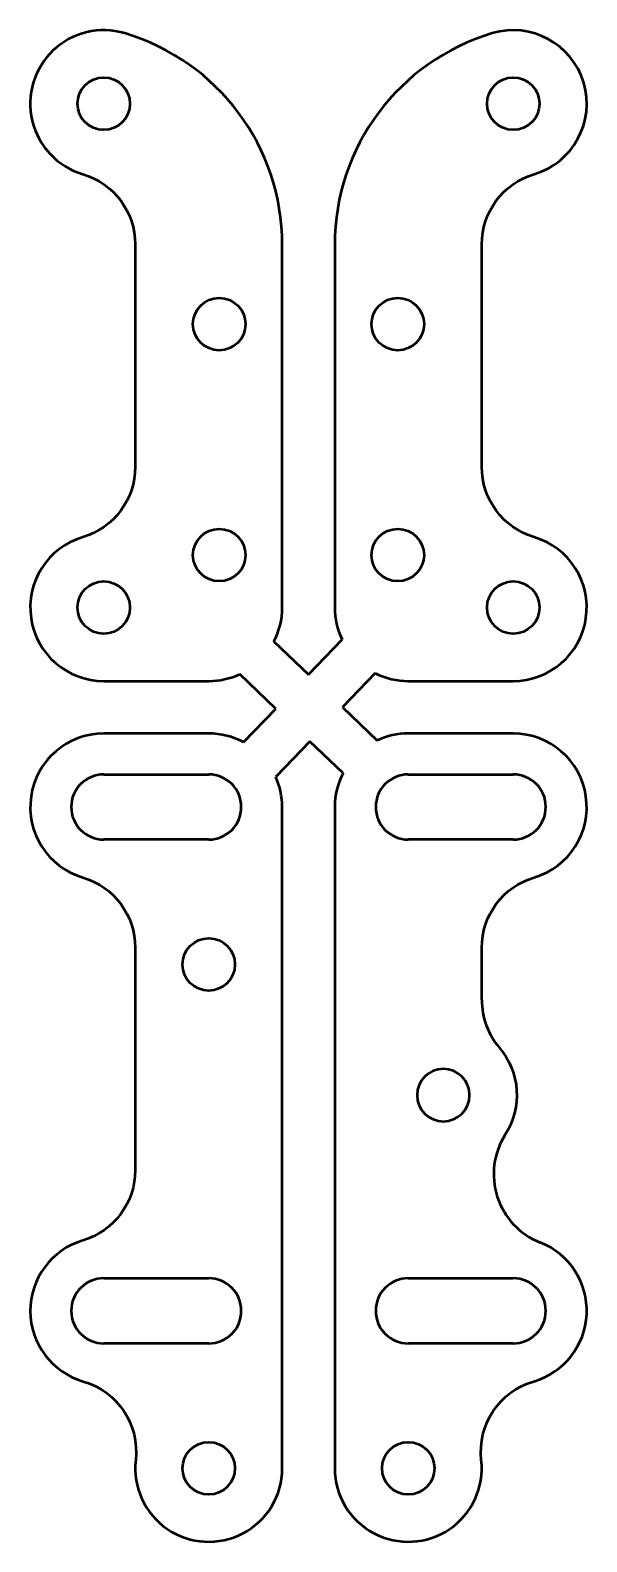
# Model space of a CAD drawing. Header units: millimetres. Extents: x 199 to 225.5, y 114.4 to 186.4.
import ezdxf

# ---------------------------------------------------------------- set-up
doc = ezdxf.new("R2010")
doc.units = ezdxf.units.MM
doc.header["$LTSCALE"] = 0.75
doc.layers.add('Visible', color=7, linetype='Continuous', lineweight=50)

msp = doc.modelspace()

# ---------------------------------------------------------------- linework, layer by layer
at = {"layer": 'Visible'}
for p, q in [((203.956008, 176.194104, 3.175), (203.956008, 165.610512, 3.175)), ((210.956008, 158.902308, 3.175), (210.956008, 176.194104, 3.175)), ((213.456008, 176.194104, 3.175), (213.456008, 158.902308, 3.175)), ((220.456008, 165.610512, 3.175), (220.456008, 176.194104, 3.175)), ((210.561035, 157.287127, 3.175), (212.206008, 155.709639, 3.175)), ((212.206008, 155.709639, 3.175), (213.80556, 157.377619, 3.175)), ((210.648678, 154.085686, 3.175), (208.934235, 155.729794, 3.175)), ((215.385536, 155.774431, 3.175), (213.829961, 154.152308, 3.175)), ((202.456008, 155.402308, 3.175), (207.456008, 155.402308, 3.175)), ((216.956008, 155.402308, 3.175), (221.956008, 155.402308, 3.175)), ((209.113577, 152.484915, 3.175), (210.648678, 154.085686, 3.175)), ((213.829961, 154.152308, 3.175), (215.475863, 152.573928, 3.175)), ((207.456008, 152.902308, 3.175), (202.456008, 152.902308, 3.175)), ((221.956008, 152.902308, 3.175), (216.956008, 152.902308, 3.175)), ((212.27263, 152.528356, 3.175), (210.649153, 150.835426, 3.175)), ((213.850033, 151.015665, 3.175), (212.27263, 152.528356, 3.175)), ((202.456008, 150.952308, 3.175), (207.456008, 150.952308, 3.175)), ((216.956008, 150.952308, 3.175), (221.956008, 150.952308, 3.175)), ((210.956008, 117.902308, 3.175), (210.956008, 149.402308, 3.175)), ((213.456008, 149.402308, 3.175), (213.456008, 117.902308, 3.175)), ((207.456008, 147.852308, 3.175), (202.456008, 147.852308, 3.175)), ((221.956008, 147.852308, 3.175), (216.956008, 147.852308, 3.175)), ((203.956008, 142.694104, 3.175), (203.956008, 132.110512, 3.175)), ((220.456008, 140.213326, 3.175), (220.456008, 142.694104, 3.175)), ((202.456008, 126.952308, 3.175), (207.456008, 126.952308, 3.175)), ((216.956008, 126.952308, 3.175), (221.956008, 126.952308, 3.175)), ((207.456008, 123.852308, 3.175), (202.456008, 123.852308, 3.175)), ((221.956008, 123.852308, 3.175), (216.956008, 123.852308, 3.175))]:
    msp.add_line(p, q, dxfattribs=at)
for centre in [(202.456008, 182.902308, 3.175), (221.956008, 182.902308, 3.175), (207.956008, 172.402308, 3.175), (216.456008, 172.402308, 3.175), (207.956008, 161.402308, 3.175), (216.456008, 161.402308, 3.175), (202.456008, 158.902308, 3.175), (221.956008, 158.902308, 3.175), (207.456008, 141.902308, 3.175), (207.456008, 117.902308, 3.175), (216.956008, 117.902308, 3.175)]:
    msp.add_circle(centre, 1.25, dxfattribs=at)
at = {"layer": 'Visible', "extrusion": (-6.4e-15, 0, -1)}
msp.add_circle((-218.624541, 135.677308, -3.175), 1.25, dxfattribs=at)
at = {"layer": 'Visible'}
for centre, radius, start, end in [((202.456008, 182.902308, 3.175), 3.5, 73.398353, 253.39845), ((200.456008, 176.194104, 3.175), 10.5, 0, 73.398418), ((223.956008, 176.194104, 3.175), 10.5, 106.60155, 180), ((221.956008, 182.902308, 3.175), 3.5, 286.60155, 106.60155), ((202.456008, 158.902308, 3.175), 3.5, 106.60155, 270), ((221.956008, 158.902308, 3.175), 3.5, 270, 73.39845), ((207.456008, 158.902308, 3.175), 3.5, 332.517336, 0), ((216.956008, 158.902308, 3.175), 3.5, 180, 205.825102), ((207.456008, 158.902308, 3.175), 3.5, 270, 294.983079), ((216.956008, 158.902308, 3.175), 3.5, 243.33929, 270), ((202.456008, 149.402308, 3.175), 3.5, 90, 253.398448), ((207.456008, 149.402308, 3.175), 3.5, 61.732335, 90), ((216.956008, 149.402308, 3.175), 3.5, 90, 115.017716), ((221.956008, 149.402308, 3.175), 3.5, 286.60155, 90), ((202.456008, 149.402308, 3.175), 1.55, 90, 270), ((207.456008, 149.402308, 3.175), 1.55, 270, 90), ((207.456008, 149.402308, 3.175), 3.5, 0, 24.171064), ((216.956008, 149.402308, 3.175), 3.5, 152.550987, 180), ((216.956008, 149.402308, 3.175), 1.55, 90, 270), ((221.956008, 149.402308, 3.175), 1.55, 270, 90), ((223.956008, 140.213326, 3.175), 3.5, 180, 220.391171), ((224.526423, 131.913296, 3.175), 3.5, 147.471709, 248.45683), ((202.456008, 125.402308, 3.175), 3.5, 106.60155, 253.769458), ((221.956008, 125.402308, 3.175), 3.5, 286.230542, 68.45683), ((202.456008, 125.402308, 3.175), 1.55, 90, 270), ((207.456008, 125.402308, 3.175), 1.55, 270, 90), ((216.956008, 125.402308, 3.175), 1.55, 90, 270), ((221.956008, 125.402308, 3.175), 1.55, 270, 90), ((207.456008, 117.902308, 3.175), 3.5, 173.610677, 360), ((216.956008, 117.902308, 3.175), 3.5, 180, 6.389323)]:
    msp.add_arc(centre, radius, start, end, dxfattribs=at)
at = {"layer": 'Visible', "extrusion": (-3.4e-15, -2e-16, -1)}
msp.add_arc((-200.456008, 176.194104, -3.175), 3.5, 106.60155, 180, dxfattribs=at)
at = {"layer": 'Visible', "extrusion": (-3.5e-15, 0, -1)}
for centre, start, end in [((-223.956008, 176.194104, -3.175), 0, 73.39845), ((-200.456008, 165.610512, -3.175), 180, 253.39845), ((-223.956008, 142.694104, -3.175), 0, 73.39845)]:
    msp.add_arc(centre, 3.5, start, end, dxfattribs=at)
at = {"layer": 'Visible', "extrusion": (-3.4e-15, -1e-16, -1)}
msp.add_arc((-223.956008, 165.610512, -3.175), 3.5, 286.60155, 0, dxfattribs=at)
at = {"layer": 'Visible', "extrusion": (-2.4e-15, 2e-16, -1)}
for centre, start, end in [((-200.456008, 142.694104, -3.175), 106.601547, 180), ((-200.499487, 118.681294, -3.175), 106.230542, 186.389323)]:
    msp.add_arc(centre, 3.5, start, end, dxfattribs=at)
at = {"layer": 'Visible', "extrusion": (-5.1e-15, -1.6e-15, -1)}
msp.add_arc((-218.624541, 135.677308, -3.175), 3.5, 139.608829, 212.528291, dxfattribs=at)
at = {"layer": 'Visible', "extrusion": (-2.2e-15, 0, -1)}
msp.add_arc((-200.456008, 132.110512, -3.175), 3.5, 180, 253.39845, dxfattribs=at)
at = {"layer": 'Visible', "extrusion": (-2.9e-15, 0, -1)}
msp.add_arc((-223.912529, 118.681294, -3.175), 3.5, 353.610677, 73.769458, dxfattribs=at)

doc.saveas('drawing.dxf')
